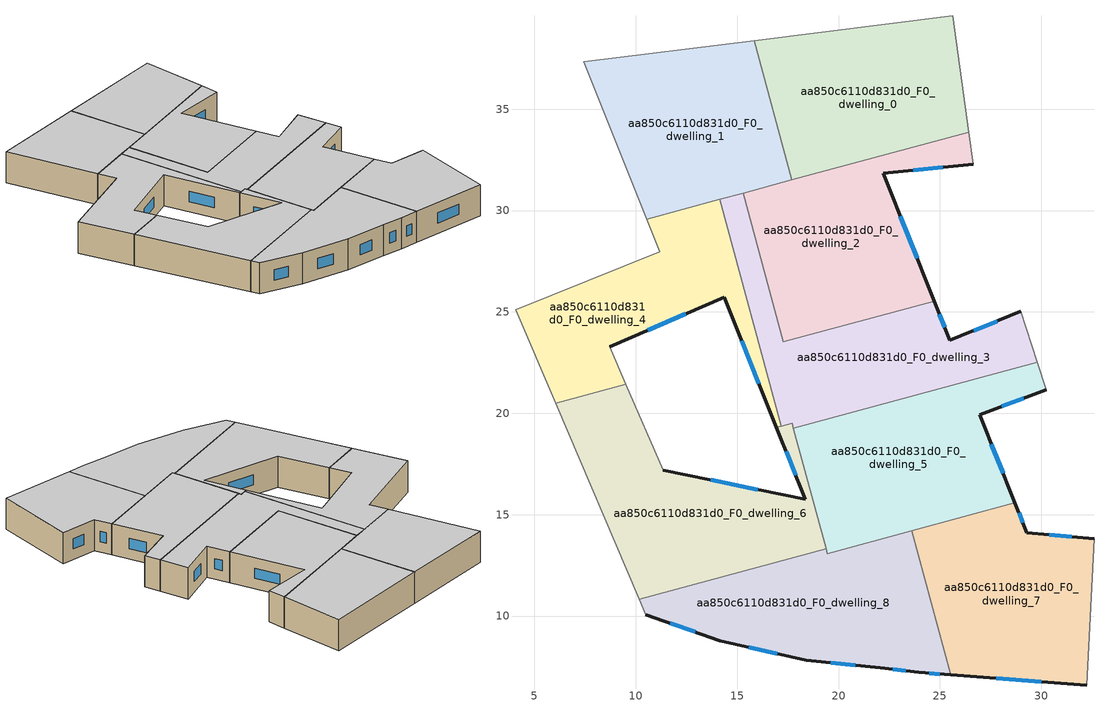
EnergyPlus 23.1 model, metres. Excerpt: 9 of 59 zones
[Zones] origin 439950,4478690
aa850c6110d831d0_F0_dwelling_0
 floor ground (EU_floor_Construction): 25.63,39.6 26.41,33.86 17.7,31.51 15.84,38.38 z0
 wall to aa850c6110d831d0_F0_dwelling_1 (EU_wall_Construction): 15.84,38.38 17.7,31.51 z0:3
 wall adiabatic (EU_wall_Construction): 26.41,33.86 25.63,39.6 15.84,38.38 z0:3
 wall to aa850c6110d831d0_F0_dwelling_2 (EU_wall_Construction): 17.7,31.51 26.41,33.86 z0:3
 ceiling to aa850c6110d831d0_F1_dwelling_0 (EU_floor_Construction): 26.41,33.86 25.63,39.6 15.84,38.38 17.7,31.51 z3
aa850c6110d831d0_F0_dwelling_1
 floor ground (EU_floor_Construction): 15.84,38.38 17.7,31.51 10.54,29.57 7.44,37.33 z0
 wall adiabatic (EU_wall_Construction): 15.84,38.38 7.44,37.33 10.54,29.57 z0:3
 wall to aa850c6110d831d0_F0_dwelling_4 (EU_wall_Construction): 10.54,29.57 14.14,30.55 z0:3
 wall to aa850c6110d831d0_F0_dwelling_3 (EU_wall_Construction): 14.14,30.55 15.3,30.86 z0:3
 wall to aa850c6110d831d0_F0_dwelling_2 (EU_wall_Construction): 15.3,30.86 17.7,31.51 z0:3
 ceiling to aa850c6110d831d0_F1_dwelling_1 (EU_floor_Construction): 17.7,31.51 15.84,38.38 7.44,37.33 10.54,29.57 z3
aa850c6110d831d0_F0_dwelling_2
 floor ground (EU_floor_Construction): 26.41,33.86 26.63,32.27 22.19,31.83 24.71,25.54 17.28,23.53 15.3,30.86 z0
 wall outside (EU_wall_Construction): 24.71,25.54 22.19,31.83 26.63,32.27 z0:3
 wall adiabatic (EU_wall_Construction): 26.63,32.27 26.41,33.86 z0:3
 wall to aa850c6110d831d0_F0_dwelling_3 (EU_wall_Construction): 15.3,30.86 17.28,23.53 24.71,25.54 z0:3
 window (EU_Window_Construction): 23.67,31.98 25.15,32.13 / 23.87,27.64 23.03,29.73 z1:2
 ceiling to aa850c6110d831d0_F1_dwelling_2 (EU_floor_Construction): 24.71,25.54 22.19,31.83 26.63,32.27 26.41,33.86 15.3,30.86 17.28,23.53 z3
aa850c6110d831d0_F0_dwelling_3
 floor ground (EU_floor_Construction): 28.98,25.03 29.79,22.52 17.78,19.27 17.71,19.51 17.16,19.37 14.14,30.54 15.3,30.86 17.28,23.53 24.71,25.54 25.49,23.59 z0
 wall outside (EU_wall_Construction): 28.98,25.03 25.49,23.59 24.71,25.54 z0:3
 wall to aa850c6110d831d0_F0_dwelling_4 (EU_wall_Construction): 14.14,30.54 17.16,19.37 z0:3
 wall adiabatic (EU_wall_Construction): 29.79,22.52 28.98,25.03 z0:3
 wall to aa850c6110d831d0_F0_dwelling_5 (EU_wall_Construction): 17.78,19.27 29.79,22.52 z0:3
 wall to aa850c6110d831d0_F0_dwelling_6 (EU_wall_Construction): 17.16,19.37 17.71,19.51 17.78,19.27 z0:3
 window (EU_Window_Construction): 25.23,24.24 24.97,24.89 / 27.81,24.55 26.66,24.07 z1:2
 ceiling to aa850c6110d831d0_F1_dwelling_3 (EU_floor_Construction): 29.79,22.52 28.98,25.03 25.49,23.59 24.71,25.54 17.28,23.53 15.3,30.86 14.14,30.54 17.16,19.37 17.71,19.51 17.78,19.27 z3
aa850c6110d831d0_F0_dwelling_4
 floor ground (EU_floor_Construction): 14.14,30.54 17.16,19.37 16.94,19.31 14.36,25.71 8.71,23.28 9.51,21.43 6.04,20.49 4.07,25.12 11.18,27.97 10.54,29.57 z0
 wall outside (EU_wall_Construction): 8.71,23.28 14.36,25.71 16.94,19.31 z0:3
 wall to aa850c6110d831d0_F0_dwelling_6 (EU_wall_Construction): 6.04,20.49 9.51,21.43 / 16.94,19.31 17.16,19.37 z0:3
 wall adiabatic (EU_wall_Construction): 10.54,29.57 11.18,27.97 4.07,25.12 6.04,20.49 / 9.51,21.43 8.71,23.28 z0:3
 window (EU_Window_Construction): 15.22,23.57 16.07,21.45 / 10.6,24.09 12.47,24.9 z1:2
 ceiling to aa850c6110d831d0_F1_dwelling_4 (EU_floor_Construction): 17.16,19.37 14.14,30.54 10.54,29.57 11.18,27.97 4.07,25.12 6.04,20.49 9.51,21.43 8.71,23.28 14.36,25.71 16.94,19.31 z3
aa850c6110d831d0_F0_dwelling_5
 floor ground (EU_floor_Construction): 29.79,22.52 30.23,21.16 26.95,19.93 28.7,15.58 19.45,13.08 17.78,19.27 z0
 wall outside (EU_wall_Construction): 28.7,15.58 26.95,19.93 30.23,21.16 z0:3
 wall adiabatic (EU_wall_Construction): 30.23,21.16 29.79,22.52 z0:3
 wall to aa850c6110d831d0_F0_dwelling_7 (EU_wall_Construction): 23.61,14.2 28.7,15.58 z0:3
 wall to aa850c6110d831d0_F0_dwelling_8 (EU_wall_Construction): 19.39,13.32 19.45,13.08 23.61,14.2 z0:3
 wall to aa850c6110d831d0_F0_dwelling_6 (EU_wall_Construction): 17.78,19.27 19.39,13.32 z0:3
 window (EU_Window_Construction): 28.12,17.03 27.54,18.47 / 28.05,20.34 29.13,20.74 z1:2
 ceiling to aa850c6110d831d0_F1_dwelling_5 (EU_floor_Construction): 28.7,15.58 26.95,19.93 30.23,21.16 29.79,22.52 17.78,19.27 19.45,13.08 z3
aa850c6110d831d0_F0_dwelling_6
 floor ground (EU_floor_Construction): 17.71,19.51 19.39,13.32 10.16,10.83 6.04,20.49 9.51,21.43 11.35,17.2 18.36,15.76 16.94,19.31 z0
 wall outside (EU_wall_Construction): 16.94,19.31 18.36,15.76 11.35,17.2 z0:3
 wall adiabatic (EU_wall_Construction): 11.35,17.2 9.51,21.43 / 6.04,20.49 10.16,10.83 z0:3
 wall to aa850c6110d831d0_F0_dwelling_8 (EU_wall_Construction): 10.16,10.83 19.39,13.32 z0:3
 window (EU_Window_Construction): 16.02,16.24 13.7,16.72 / 17.41,18.12 17.89,16.94 z1:2
 ceiling to aa850c6110d831d0_F1_dwelling_6 (EU_floor_Construction): 19.39,13.32 17.71,19.51 16.94,19.31 18.36,15.76 11.35,17.2 9.51,21.43 6.04,20.49 10.16,10.83 z3
aa850c6110d831d0_F0_dwelling_7
 floor ground (EU_floor_Construction): 32.59,13.82 32.23,6.6 25.53,7.1 23.61,14.2 28.7,15.58 29.29,14.1 z0
 wall outside (EU_wall_Construction): 32.59,13.82 29.29,14.1 28.7,15.58 / 25.53,7.1 32.23,6.6 z0:3
 wall adiabatic (EU_wall_Construction): 32.23,6.6 32.59,13.82 z0:3
 wall to aa850c6110d831d0_F0_dwelling_8 (EU_wall_Construction): 23.61,14.2 25.53,7.1 z0:3
 window (EU_Window_Construction): 31.49,13.92 30.39,14.01 / 27.77,6.93 29.99,6.77 / 29.09,14.6 28.9,15.08 z1:2
 ceiling to aa850c6110d831d0_F1_dwelling_7 (EU_floor_Construction): 32.23,6.6 32.59,13.82 29.29,14.1 28.7,15.58 23.61,14.2 25.53,7.1 z3
aa850c6110d831d0_F0_dwelling_8
 floor ground (EU_floor_Construction): 23.61,14.2 25.53,7.1 23.94,7.22 22.05,7.45 18.4,7.82 14.15,8.8 10.48,10.07 10.16,10.83 19.39,13.32 19.45,13.08 z0
 wall outside (EU_wall_Construction): 10.48,10.07 14.15,8.8 18.4,7.82 22.05,7.45 23.94,7.22 25.53,7.1 z0:3
 wall adiabatic (EU_wall_Construction): 10.16,10.83 10.48,10.07 z0:3
 window (EU_Window_Construction): 24.47,7.18 25,7.14 / 22.68,7.37 23.31,7.29 / 19.62,7.69 20.83,7.57 / 15.57,8.47 16.98,8.14 / 11.71,9.64 12.92,9.22 z1:2
 ceiling to aa850c6110d831d0_F1_dwelling_8 (EU_floor_Construction): 25.53,7.1 23.61,14.2 19.45,13.08 19.39,13.32 10.16,10.83 10.48,10.07 14.15,8.8 18.4,7.82 22.05,7.45 23.94,7.22 z3
[Building]
EU S2 Campaign: North Axis=0; Terrain=City; Solar Distribution=FullExterior
[Site:Location]
Madrid: Latitude=40.5; Longitude=-3.5; Time Zone=1; Elevation=609
[SizingPeriod:WeatherFileDays]
AnnualSizingPeriod: Begin Month=1; Begin Day of Month=1; End Month=12; End Day of Month=31; Day of Week for Start Day=Monday; Use Weather File Daylight Saving Period=No; Use Weather File Rain and Snow Indicators=No
[MATERIAL]
EU_InternalMass_Material: Roughness=MediumRough; Thickness=0.1; Conductivity=1; Density=1800; Specific Heat=900; Thermal Absorptance=0.9; Solar Absorptance=0.7; Visible Absorptance=0.7
[MATERIAL:NOMASS] Roughness=MediumRough; Thermal Absorptance=0.9; Solar Absorptance=0.7; Visible Absorptance=0.7
Name | Thermal Resistance
EU_wall_NoMass | 0.459673
EU_floor_NoMass | 0.788942
[WINDOWMATERIAL:SIMPLEGLAZINGSYSTEM]
EU_Window_SimpleGlazing: UFactor=4.26103; Solar Heat Gain Coefficient=0.85; Visible Transmittance=0.85
[CONSTRUCTION]
EU_wall_Construction: EU_wall_NoMass
EU_floor_Construction: EU_floor_NoMass
EU_InternalMass_Construction: EU_InternalMass_Material
EU_Window_Construction: EU_Window_SimpleGlazing
[ZONE] Type=1; Multiplier=1; Ceiling Height=autocalculate; Floor Area=autocalculate; Part of Total Floor Area=Yes
Name | Volume
aa850c6110d831d0_F0_dwelling_0 | 181.976
aa850c6110d831d0_F0_dwelling_1 | 181.97
aa850c6110d831d0_F0_dwelling_2 | 181.947
aa850c6110d831d0_F0_dwelling_3 | 169.641
aa850c6110d831d0_F0_dwelling_4 | 160.341
aa850c6110d831d0_F0_dwelling_5 | 194.269
aa850c6110d831d0_F0_dwelling_6 | 196.423
aa850c6110d831d0_F0_dwelling_7 | 181.968
aa850c6110d831d0_F0_dwelling_8 | 189.11
[INTERNALMASS] Construction=EU_InternalMass_Construction
Name | Zone or ZoneList | Surface Area
aa850c6110d831d0_F0_dwelling_0_EU_InternalMass | aa850c6110d831d0_F0_dwelling_0 | 60.6576
aa850c6110d831d0_F0_dwelling_1_EU_InternalMass | aa850c6110d831d0_F0_dwelling_1 | 60.6559
aa850c6110d831d0_F0_dwelling_2_EU_InternalMass | aa850c6110d831d0_F0_dwelling_2 | 60.6505
aa850c6110d831d0_F0_dwelling_3_EU_InternalMass | aa850c6110d831d0_F0_dwelling_3 | 56.5471
aa850c6110d831d0_F0_dwelling_4_EU_InternalMass | aa850c6110d831d0_F0_dwelling_4 | 53.4466
aa850c6110d831d0_F0_dwelling_5_EU_InternalMass | aa850c6110d831d0_F0_dwelling_5 | 64.7558
aa850c6110d831d0_F0_dwelling_6_EU_InternalMass | aa850c6110d831d0_F0_dwelling_6 | 65.4737
aa850c6110d831d0_F0_dwelling_7_EU_InternalMass | aa850c6110d831d0_F0_dwelling_7 | 60.6567
aa850c6110d831d0_F0_dwelling_8_EU_InternalMass | aa850c6110d831d0_F0_dwelling_8 | 63.0369
[OTHEREQUIPMENT] Fuel Type=Electricity; Design Level Calculation Method=Watts/Area; Power per Zone Floor Area=1; Fraction Latent=0; Fraction Radiant=0; Fraction Lost=0; Carbon Dioxide Generation Rate=0; EndUse Subcategory=EU_Step8_InternalGains
Name | Zone or ZoneList or Space or SpaceList | Schedule
EU_Step8_InternalGain_aa850c6110d831d0_F0_dwelling_0_f000 | aa850c6110d831d0_F0_dwelling_0 | EU_Step8_GainSchedule_aa850c6110d831d0_F0_dwelling_0_f000
EU_Step8_InternalGain_aa850c6110d831d0_F0_dwelling_1_f000 | aa850c6110d831d0_F0_dwelling_1 | EU_Step8_GainSchedule_aa850c6110d831d0_F0_dwelling_1_f000
EU_Step8_InternalGain_aa850c6110d831d0_F0_dwelling_2_f000 | aa850c6110d831d0_F0_dwelling_2 | EU_Step8_GainSchedule_aa850c6110d831d0_F0_dwelling_2_f000
EU_Step8_InternalGain_aa850c6110d831d0_F0_dwelling_3_f000 | aa850c6110d831d0_F0_dwelling_3 | EU_Step8_GainSchedule_aa850c6110d831d0_F0_dwelling_3_f000
EU_Step8_InternalGain_aa850c6110d831d0_F0_dwelling_4_f000 | aa850c6110d831d0_F0_dwelling_4 | EU_Step8_GainSchedule_aa850c6110d831d0_F0_dwelling_4_f000
EU_Step8_InternalGain_aa850c6110d831d0_F0_dwelling_5_f000 | aa850c6110d831d0_F0_dwelling_5 | EU_Step8_GainSchedule_aa850c6110d831d0_F0_dwelling_5_f000
EU_Step8_InternalGain_aa850c6110d831d0_F0_dwelling_6_f000 | aa850c6110d831d0_F0_dwelling_6 | EU_Step8_GainSchedule_aa850c6110d831d0_F0_dwelling_6_f000
EU_Step8_InternalGain_aa850c6110d831d0_F0_dwelling_7_f000 | aa850c6110d831d0_F0_dwelling_7 | EU_Step8_GainSchedule_aa850c6110d831d0_F0_dwelling_7_f000
EU_Step8_InternalGain_aa850c6110d831d0_F0_dwelling_8_f000 | aa850c6110d831d0_F0_dwelling_8 | EU_Step8_GainSchedule_aa850c6110d831d0_F0_dwelling_8_f000
[ZONEVENTILATION:DESIGNFLOWRATE] Schedule=EU_AlwaysOn; Design Flow Rate Calculation Method=AirChanges/Hour; Air Changes per Hour=0.719161; Ventilation Type=Natural; Fan Pressure Rise=0; Fan Total Efficiency=1; Constant Term Coefficient=1; Temperature Term Coefficient=0; Velocity Term Coefficient=0; Velocity Squared Term Coefficient=0; Minimum Indoor Temperature=-100; Maximum Indoor Temperature=100; Delta Temperature=-100; Minimum Outdoor Temperature=-100; Maximum Outdoor Temperature=100; Maximum Wind Speed=40
Name | Zone or ZoneList or Space or SpaceList
EU_ConstantAir_aa850c6110d831d0_F0_dwelling_0 | aa850c6110d831d0_F0_dwelling_0
EU_ConstantAir_aa850c6110d831d0_F0_dwelling_1 | aa850c6110d831d0_F0_dwelling_1
EU_ConstantAir_aa850c6110d831d0_F0_dwelling_2 | aa850c6110d831d0_F0_dwelling_2
EU_ConstantAir_aa850c6110d831d0_F0_dwelling_3 | aa850c6110d831d0_F0_dwelling_3
EU_ConstantAir_aa850c6110d831d0_F0_dwelling_4 | aa850c6110d831d0_F0_dwelling_4
EU_ConstantAir_aa850c6110d831d0_F0_dwelling_5 | aa850c6110d831d0_F0_dwelling_5
EU_ConstantAir_aa850c6110d831d0_F0_dwelling_6 | aa850c6110d831d0_F0_dwelling_6
EU_ConstantAir_aa850c6110d831d0_F0_dwelling_7 | aa850c6110d831d0_F0_dwelling_7
EU_ConstantAir_aa850c6110d831d0_F0_dwelling_8 | aa850c6110d831d0_F0_dwelling_8
[HVACTEMPLATE:THERMOSTAT] Constant Heating Setpoint=20; Constant Cooling Setpoint=50
EU_HeatOnly_aa850c6110d831d0_F0_dwelling_0; EU_HeatOnly_aa850c6110d831d0_F0_dwelling_1; EU_HeatOnly_aa850c6110d831d0_F0_dwelling_2; EU_HeatOnly_aa850c6110d831d0_F0_dwelling_3; EU_HeatOnly_aa850c6110d831d0_F0_dwelling_4; EU_HeatOnly_aa850c6110d831d0_F0_dwelling_5; EU_HeatOnly_aa850c6110d831d0_F0_dwelling_6; EU_HeatOnly_aa850c6110d831d0_F0_dwelling_7; EU_HeatOnly_aa850c6110d831d0_F0_dwelling_8; EU_HeatOnly_aa850c6110d831d0_F1_dwelling_0; EU_HeatOnly_aa850c6110d831d0_F1_dwelling_1; EU_HeatOnly_aa850c6110d831d0_F1_dwelling_2; EU_HeatOnly_aa850c6110d831d0_F1_dwelling_3; EU_HeatOnly_aa850c6110d831d0_F1_dwelling_4; EU_HeatOnly_aa850c6110d831d0_F1_dwelling_5; EU_HeatOnly_aa850c6110d831d0_F1_dwelling_6; EU_HeatOnly_aa850c6110d831d0_F1_dwelling_7; EU_HeatOnly_aa850c6110d831d0_F1_dwelling_8; EU_HeatOnly_aa850c6110d831d0_F2_dwelling_0; EU_HeatOnly_aa850c6110d831d0_F2_dwelling_1; EU_HeatOnly_aa850c6110d831d0_F2_dwelling_2; EU_HeatOnly_aa850c6110d831d0_F2_dwelling_3; EU_HeatOnly_aa850c6110d831d0_F2_dwelling_4; EU_HeatOnly_aa850c6110d831d0_F2_dwelling_5; EU_HeatOnly_aa850c6110d831d0_F2_dwelling_6; EU_HeatOnly_aa850c6110d831d0_F2_dwelling_7; EU_HeatOnly_aa850c6110d831d0_F2_dwelling_8; EU_HeatOnly_aa850c6110d831d0_F3_dwelling_0; EU_HeatOnly_aa850c6110d831d0_F3_dwelling_1; EU_HeatOnly_aa850c6110d831d0_F3_dwelling_2; EU_HeatOnly_aa850c6110d831d0_F3_dwelling_3; EU_HeatOnly_aa850c6110d831d0_F3_dwelling_4; EU_HeatOnly_aa850c6110d831d0_F3_dwelling_5; EU_HeatOnly_aa850c6110d831d0_F3_dwelling_6; EU_HeatOnly_aa850c6110d831d0_F3_dwelling_7; EU_HeatOnly_aa850c6110d831d0_F4_dwelling_0; EU_HeatOnly_aa850c6110d831d0_F4_dwelling_1; EU_HeatOnly_aa850c6110d831d0_F4_dwelling_2; EU_HeatOnly_aa850c6110d831d0_F4_dwelling_3; EU_HeatOnly_aa850c6110d831d0_F4_dwelling_4; EU_HeatOnly_aa850c6110d831d0_F4_dwelling_5; EU_HeatOnly_aa850c6110d831d0_F4_dwelling_6; EU_HeatOnly_aa850c6110d831d0_F4_dwelling_7; EU_HeatOnly_aa850c6110d831d0_F5_dwelling_0; EU_HeatOnly_aa850c6110d831d0_F5_dwelling_1; EU_HeatOnly_aa850c6110d831d0_F5_dwelling_2; EU_HeatOnly_aa850c6110d831d0_F5_dwelling_3; EU_HeatOnly_aa850c6110d831d0_F5_dwelling_4; EU_HeatOnly_aa850c6110d831d0_F5_dwelling_5; EU_HeatOnly_aa850c6110d831d0_F5_dwelling_6; EU_HeatOnly_aa850c6110d831d0_F5_dwelling_7; EU_HeatOnly_aa850c6110d831d0_F6_dwelling_0; EU_HeatOnly_aa850c6110d831d0_F6_dwelling_1; EU_HeatOnly_aa850c6110d831d0_F6_dwelling_2; EU_HeatOnly_aa850c6110d831d0_F6_dwelling_3; EU_HeatOnly_aa850c6110d831d0_F6_dwelling_4; EU_HeatOnly_aa850c6110d831d0_F6_dwelling_5; EU_HeatOnly_aa850c6110d831d0_F6_dwelling_6; EU_HeatOnly_aa850c6110d831d0_F6_dwelling_7
[HVACTEMPLATE:ZONE:IDEALLOADSAIRSYSTEM] System Availability Schedule=EU_AlwaysOn; Maximum Heating Supply Air Temperature=50; Minimum Cooling Supply Air Temperature=13; Maximum Heating Supply Air Humidity Ratio=0.0156; Minimum Cooling Supply Air Humidity Ratio=0.0077; Heating Limit=NoLimit; Cooling Limit=NoLimit; Heating Availability Schedule=EU_AlwaysOn; Cooling Availability Schedule=EU_CoolingOff; Dehumidification Control Type=ConstantSensibleHeatRatio; Cooling Sensible Heat Ratio=0.7; Dehumidification Setpoint=60; Humidification Control Type=None; Humidification Setpoint=30; Outdoor Air Method=None; Outdoor Air Flow Rate per Person=0.00944; Outdoor Air Flow Rate per Zone Floor Area=0; Outdoor Air Flow Rate per Zone=0; Demand Controlled Ventilation Type=None; Outdoor Air Economizer Type=NoEconomizer; Heat Recovery Type=None; Sensible Heat Recovery Effectiveness=0.7; Latent Heat Recovery Effectiveness=0.65
Name | Template Thermostat
aa850c6110d831d0_F0_dwelling_0 | EU_HeatOnly_aa850c6110d831d0_F0_dwelling_0
aa850c6110d831d0_F0_dwelling_1 | EU_HeatOnly_aa850c6110d831d0_F0_dwelling_1
aa850c6110d831d0_F0_dwelling_2 | EU_HeatOnly_aa850c6110d831d0_F0_dwelling_2
aa850c6110d831d0_F0_dwelling_3 | EU_HeatOnly_aa850c6110d831d0_F0_dwelling_3
aa850c6110d831d0_F0_dwelling_4 | EU_HeatOnly_aa850c6110d831d0_F0_dwelling_4
aa850c6110d831d0_F0_dwelling_5 | EU_HeatOnly_aa850c6110d831d0_F0_dwelling_5
aa850c6110d831d0_F0_dwelling_6 | EU_HeatOnly_aa850c6110d831d0_F0_dwelling_6
aa850c6110d831d0_F0_dwelling_7 | EU_HeatOnly_aa850c6110d831d0_F0_dwelling_7
aa850c6110d831d0_F0_dwelling_8 | EU_HeatOnly_aa850c6110d831d0_F0_dwelling_8
[SIZING:ZONE] Zone Cooling Design Supply Air Temperature Input Method=SupplyAirTemperature; Zone Cooling Design Supply Air Temperature=13; Zone Heating Design Supply Air Temperature Input Method=SupplyAirTemperature; Zone Heating Design Supply Air Temperature=50; Zone Cooling Design Supply Air Humidity Ratio=0.008; Zone Heating Design Supply Air Humidity Ratio=0.008; Cooling Design Air Flow Method=DesignDay; Cooling Design Air Flow Rate=0; Cooling Minimum Air Flow per Zone Floor Area=0.000762; Cooling Minimum Air Flow=0; Cooling Minimum Air Flow Fraction=0.2; Heating Design Air Flow Method=DesignDay; Heating Design Air Flow Rate=0; Heating Maximum Air Flow per Zone Floor Area=0.002032; Heating Maximum Air Flow=0.141576; Heating Maximum Air Flow Fraction=0.3; Account for Dedicated Outdoor Air System=No; Dedicated Outdoor Air System Control Strategy=NeutralSupplyAir; Dedicated Outdoor Air Low Setpoint Temperature for Design=autosize; Dedicated Outdoor Air High Setpoint Temperature for Design=autosize; Zone Load Sizing Method=Sensible Load Only No Latent Load; Zone Latent Cooling Design Supply Air Humidity Ratio Input Method=HumidityRatioDifference; Zone Cooling Design Supply Air Humidity Ratio Difference=0.005; Zone Latent Heating Design Supply Air Humidity Ratio Input Method=HumidityRatioDifference; Zone Humidification Design Supply Air Humidity Ratio Difference=0.005
aa850c6110d831d0_F0_dwelling_0; aa850c6110d831d0_F0_dwelling_1; aa850c6110d831d0_F0_dwelling_2; aa850c6110d831d0_F0_dwelling_3; aa850c6110d831d0_F0_dwelling_4; aa850c6110d831d0_F0_dwelling_5; aa850c6110d831d0_F0_dwelling_6; aa850c6110d831d0_F0_dwelling_7; aa850c6110d831d0_F0_dwelling_8
[SCHEDULE:CONSTANT]
Name | Hourly Value
EU_AlwaysOn | 1
EU_CoolingOff | 0
[SCHEDULE:FILE] Column Number=1; Rows to Skip at Top=0; Number of Hours of Data=8760; Column Separator=Comma; Interpolate to Timestep=No; Minutes per Item=60; Adjust Schedule for Daylight Savings=Yes
Name | File
EU_Step8_GainSchedule_aa850c6110d831d0_F0_dwelling_0_f000 | ../../schedules/aa850c6110d831d0/aa850c6110d831d0_F0_dwelling_0_f000_gain.csv
EU_Step8_GainSchedule_aa850c6110d831d0_F0_dwelling_1_f000 | ../../schedules/aa850c6110d831d0/aa850c6110d831d0_F0_dwelling_1_f000_gain.csv
EU_Step8_GainSchedule_aa850c6110d831d0_F0_dwelling_2_f000 | ../../schedules/aa850c6110d831d0/aa850c6110d831d0_F0_dwelling_2_f000_gain.csv
EU_Step8_GainSchedule_aa850c6110d831d0_F0_dwelling_3_f000 | ../../schedules/aa850c6110d831d0/aa850c6110d831d0_F0_dwelling_3_f000_gain.csv
EU_Step8_GainSchedule_aa850c6110d831d0_F0_dwelling_4_f000 | ../../schedules/aa850c6110d831d0/aa850c6110d831d0_F0_dwelling_4_f000_gain.csv
EU_Step8_GainSchedule_aa850c6110d831d0_F0_dwelling_5_f000 | ../../schedules/aa850c6110d831d0/aa850c6110d831d0_F0_dwelling_5_f000_gain.csv
EU_Step8_GainSchedule_aa850c6110d831d0_F0_dwelling_6_f000 | ../../schedules/aa850c6110d831d0/aa850c6110d831d0_F0_dwelling_6_f000_gain.csv
EU_Step8_GainSchedule_aa850c6110d831d0_F0_dwelling_7_f000 | ../../schedules/aa850c6110d831d0/aa850c6110d831d0_F0_dwelling_7_f000_gain.csv
EU_Step8_GainSchedule_aa850c6110d831d0_F0_dwelling_8_f000 | ../../schedules/aa850c6110d831d0/aa850c6110d831d0_F0_dwelling_8_f000_gain.csv
